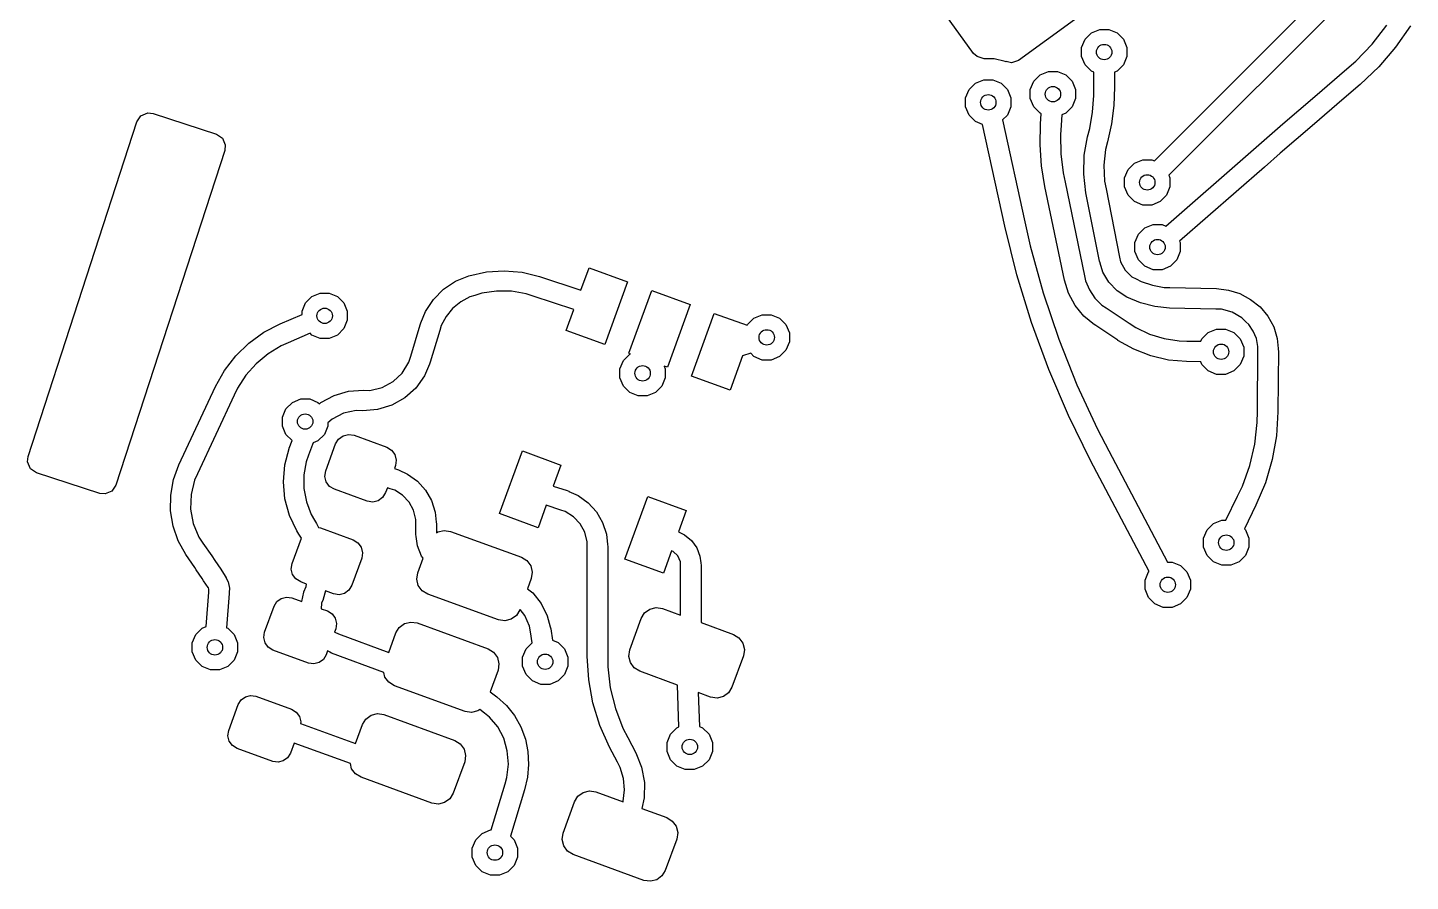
# Model space of a CAD drawing. Extents: x 113.2 to 165.8, y -133 to -81.9.
# Drawn here: x 151.76 to 165.24, y -132.99 to -124.67 of the extents above; entities that cross this region are included whole.
import ezdxf

# ---------------------------------------------------------------- set-up
doc = ezdxf.new("R2010")
doc.units = 0
doc.layers.add('BLACK', color=7, linetype='CONTINUOUS')

msp = doc.modelspace()

# ---------------------------------------------------------------- linework, layer by layer
at = {"layer": 'BLACK', "linetype": 'CONTINUOUS'}
for p, q in [((162.748898, -125.966582), (164.699679, -124.015801)), ((164.841101, -124.157223), (162.89032, -126.108004)), ((160.986489, -124.919464), (160.716222, -124.547473)), ((161.968872, -124.594088), (161.424736, -124.989427)), ((162.134997, -124.719822), (162.216105, -124.686226)), ((162.216105, -124.686226), (162.303895, -124.686226)), ((162.303895, -124.686226), (162.385003, -124.719822)), ((164.872669, -124.828707), (165.01393, -124.645773)), ((165.24478, -124.652591), (165.101563, -124.859452)), ((162.039323, -124.863008), (162.072919, -124.7819)), ((162.072919, -124.7819), (162.134997, -124.719822)), ((162.385003, -124.719822), (162.447081, -124.7819)), ((162.447081, -124.7819), (162.480677, -124.863008)), ((164.713181, -124.995988), (164.872669, -124.828707)), ((161.020304, -124.951401), (160.986489, -124.919464)), ((161.088425, -124.971403), (161.020304, -124.951401)), ((162.039323, -124.950798), (162.039323, -124.863008)), ((162.072919, -125.031906), (162.039323, -124.950798)), ((162.480677, -124.950798), (162.447081, -125.031906)), ((162.480677, -124.863008), (162.480677, -124.950798)), ((165.101563, -124.859452), (164.937648, -125.050328)), ((161.186018, -124.971403), (161.088425, -124.971403)), ((161.294237, -125.0004), (161.186018, -124.971403)), ((161.294244, -125.000402), (161.294237, -125.0004)), ((161.301873, -125.003562), (161.294244, -125.000402)), ((161.303118, -125.000553), (161.301873, -125.003562)), ((161.357868, -125.013285), (161.303118, -125.000553)), ((161.424736, -124.989427), (161.357868, -125.013285)), ((161.634997, -125.129822), (161.716105, -125.096226)), ((161.716105, -125.096226), (161.803895, -125.096226)), ((161.803895, -125.096226), (161.885003, -125.129822)), ((162.134997, -125.093984), (162.072919, -125.031906)), ((162.16, -125.10434), (162.134997, -125.093984)), ((162.385003, -125.093984), (162.36, -125.10434)), ((162.447081, -125.031906), (162.385003, -125.093984)), ((164.312105, -125.338635), (164.625175, -125.070891)), ((164.625158, -125.070868), (164.713181, -124.995988)), ((164.625178, -125.07089), (164.625158, -125.070868)), ((164.625175, -125.070891), (164.625176, -125.070892)), ((164.625176, -125.070891), (164.625178, -125.07089)), ((164.625176, -125.070892), (164.625176, -125.070891)), ((164.937648, -125.050328), (164.754904, -125.22306)), ((160.942919, -125.2719), (161.004997, -125.209822)), ((161.004997, -125.209822), (161.086105, -125.176226)), ((161.086105, -125.176226), (161.173895, -125.176226)), ((161.173895, -125.176226), (161.255003, -125.209822)), ((161.255003, -125.209822), (161.317081, -125.2719)), ((161.539323, -125.273008), (161.572919, -125.1919)), ((161.572919, -125.1919), (161.634997, -125.129822)), ((161.885003, -125.129822), (161.947081, -125.1919)), ((161.947081, -125.1919), (161.980677, -125.273008)), ((162.16, -125.248591), (162.16, -125.10434)), ((162.36, -125.10434), (162.36, -125.248591)), ((164.754824, -125.223178), (164.59833, -125.356409)), ((164.754904, -125.22306), (164.754824, -125.223178)), ((160.909323, -125.353008), (160.942919, -125.2719)), ((160.909323, -125.440798), (160.909323, -125.353008)), ((161.317081, -125.2719), (161.350677, -125.353008)), ((161.350677, -125.353008), (161.350677, -125.440798)), ((161.539323, -125.360798), (161.539323, -125.273008)), ((161.572919, -125.441906), (161.539323, -125.360798)), ((161.980677, -125.360798), (161.947081, -125.441906)), ((161.980677, -125.273008), (161.980677, -125.360798)), ((162.146211, -125.492353), (162.160006, -125.33004)), ((162.160006, -125.33004), (162.16, -125.248591)), ((162.36, -125.248591), (162.352385, -125.428133)), ((164.000238, -125.607781), (164.312105, -125.338635)), ((164.59833, -125.356409), (164.28654, -125.62427)), ((152.869215, -125.528286), (152.934612, -125.500649)), ((152.934612, -125.500649), (152.987909, -125.505994)), ((160.942919, -125.521906), (160.909323, -125.440798)), ((161.350677, -125.440798), (161.317081, -125.521906)), ((161.634997, -125.503984), (161.572919, -125.441906)), ((161.947081, -125.441906), (161.885003, -125.503984)), ((162.118721, -125.652915), (162.146211, -125.492353)), ((162.352385, -125.428133), (162.329592, -125.606385)), ((151.769661, -128.84766), (152.829142, -125.58689)), ((152.829142, -125.58689), (152.869215, -125.528286)), ((152.987909, -125.505994), (153.604197, -125.706235)), ((161.004997, -125.583984), (160.942919, -125.521906)), ((161.075033, -125.612993), (161.004997, -125.583984)), ((161.292323, -126.603334), (161.075033, -125.612993)), ((161.317081, -125.521906), (161.270111, -125.568875)), ((161.270111, -125.568875), (161.487677, -126.560472)), ((161.646756, -125.508855), (161.634997, -125.503984)), ((161.63569, -125.810011), (161.640234, -125.605309)), ((161.640229, -125.605139), (161.646756, -125.508855)), ((161.640234, -125.605309), (161.640229, -125.605139)), ((161.83978, -125.618669), (161.833455, -125.711914)), ((161.846463, -125.519947), (161.839771, -125.618667)), ((161.839771, -125.618667), (161.839771, -125.618669)), ((161.839771, -125.618669), (161.83978, -125.618669)), ((161.885003, -125.503984), (161.846463, -125.519947)), ((162.329592, -125.606385), (162.291786, -125.782066)), ((163.689582, -125.87832), (164.000238, -125.607781)), ((164.28654, -125.62427), (163.975955, -125.893527)), ((153.604197, -125.706235), (153.662802, -125.746308)), ((153.662802, -125.746308), (153.69044, -125.811704)), ((161.833455, -125.711914), (161.837813, -125.89878)), ((162.065376, -125.912905), (162.098217, -125.731793)), ((162.098217, -125.731793), (162.098217, -125.731741)), ((162.098217, -125.731741), (162.098221, -125.731742)), ((162.098218, -125.731738), (162.098225, -125.731724)), ((162.098221, -125.731738), (162.098218, -125.731738)), ((162.098221, -125.731742), (162.098221, -125.731738)), ((162.098225, -125.731724), (162.118721, -125.652915)), ((153.685094, -125.865004), (152.625613, -129.125776)), ((153.69044, -125.811704), (153.685094, -125.865004)), ((161.649785, -126.014449), (161.63569, -125.810011)), ((161.837813, -125.89878), (161.859141, -126.084477)), ((162.272356, -125.856876), (162.256251, -126.010612)), ((162.29179, -125.782071), (162.272356, -125.856876)), ((162.291783, -125.782065), (162.291781, -125.782066)), ((162.291781, -125.782066), (162.291782, -125.782068)), ((162.291782, -125.782068), (162.29179, -125.782071)), ((162.291786, -125.782066), (162.291783, -125.782065)), ((162.862227, -126.602103), (163.689582, -125.878321)), ((163.689582, -125.878321), (163.689582, -125.87832)), ((163.975955, -125.893527), (163.821267, -126.028851)), ((161.682405, -126.216756), (161.649785, -126.014449)), ((162.059969, -126.096945), (162.065376, -125.912905)), ((162.256251, -126.010612), (162.263303, -126.165028)), ((162.492919, -126.0519), (162.554997, -125.989822)), ((162.554997, -125.989822), (162.636105, -125.956226)), ((162.636105, -125.956226), (162.723895, -125.956226)), ((162.723895, -125.956226), (162.748898, -125.966582)), ((163.821267, -126.02885), (162.995723, -126.751049)), ((163.821267, -126.028851), (163.821267, -126.02885)), ((161.859141, -126.084477), (161.878203, -126.175971)), ((161.878203, -126.175971), (161.878202, -126.175971)), ((161.878202, -126.175971), (162.06825, -127.088198)), ((162.082126, -126.279717), (162.059969, -126.096945)), ((162.263303, -126.165028), (162.27831, -126.24084)), ((162.459323, -126.133008), (162.492919, -126.0519)), ((162.459323, -126.220798), (162.459323, -126.133008)), ((162.89032, -126.108004), (162.900677, -126.133008)), ((162.900677, -126.133008), (162.900677, -126.220798)), ((161.682406, -126.21676), (161.682405, -126.216756)), ((161.872454, -127.128989), (161.682406, -126.21676)), ((162.082128, -126.279728), (162.082126, -126.279717)), ((162.213609, -126.943109), (162.082128, -126.279728)), ((162.27831, -126.24084), (162.278312, -126.240844)), ((162.278312, -126.240844), (162.409793, -126.904226)), ((162.492919, -126.301906), (162.459323, -126.220798)), ((162.554997, -126.363984), (162.492919, -126.301906)), ((162.867081, -126.301906), (162.805003, -126.363984)), ((162.900677, -126.220798), (162.867081, -126.301906)), ((162.636105, -126.39758), (162.554997, -126.363984)), ((162.723895, -126.39758), (162.636105, -126.39758)), ((162.805003, -126.363984), (162.723895, -126.39758)), ((161.487677, -126.560472), (161.487684, -126.560471)), ((161.487684, -126.560471), (161.538776, -126.79346)), ((161.292354, -126.603431), (161.292323, -126.603334)), ((161.409649, -127.076675), (161.292354, -126.603431)), ((162.559323, -126.763008), (162.592919, -126.6819)), ((162.592919, -126.6819), (162.654997, -126.619822)), ((162.654997, -126.619822), (162.736105, -126.586226)), ((162.736105, -126.586226), (162.823895, -126.586226)), ((162.823895, -126.586226), (162.862227, -126.602103)), ((161.538776, -126.79346), (161.665988, -127.253238)), ((162.559323, -126.850798), (162.559323, -126.763008)), ((162.592919, -126.931906), (162.559323, -126.850798)), ((163.000677, -126.850798), (162.967081, -126.931906)), ((162.995723, -126.751049), (163.000677, -126.763008)), ((163.000677, -126.763008), (163.000677, -126.850798)), ((162.213589, -126.94312), (162.21361, -126.943116)), ((162.214045, -126.944551), (162.213589, -126.94312)), ((162.21361, -126.943112), (162.213609, -126.943109)), ((162.21361, -126.943116), (162.21361, -126.943112)), ((162.219286, -126.961873), (162.214045, -126.944551)), ((162.219826, -126.962682), (162.219286, -126.961873)), ((162.248234, -127.05178), (162.219826, -126.962682)), ((162.409793, -126.904226), (162.409813, -126.904438)), ((162.409813, -126.904438), (162.418844, -126.949756)), ((162.418844, -126.949756), (162.463103, -127.031383)), ((162.654997, -126.993984), (162.592919, -126.931906)), ((162.967081, -126.931906), (162.905003, -126.993984)), ((155.936491, -127.139702), (156.066117, -127.086149)), ((156.066117, -127.086149), (156.066121, -127.086164)), ((156.066121, -127.086164), (156.066123, -127.086163)), ((156.066123, -127.086163), (156.066124, -127.086163)), ((156.066124, -127.086163), (156.236479, -127.048623)), ((156.236479, -127.048623), (156.410555, -127.03732)), ((156.410555, -127.03732), (156.584335, -127.052517)), ((156.584335, -127.052517), (156.753807, -127.093863)), ((156.753807, -127.093863), (156.7538, -127.093884)), ((156.7538, -127.093884), (156.753804, -127.093885)), ((156.753804, -127.093885), (157.158096, -127.22579)), ((157.158096, -127.22579), (157.237337, -127.008078)), ((157.237337, -127.008078), (157.613214, -127.144886)), ((161.55232, -127.543003), (161.409649, -127.076675)), ((162.06825, -127.088198), (162.068279, -127.088474)), ((162.068279, -127.088474), (162.078012, -127.135358)), ((162.30633, -127.149922), (162.248234, -127.05178)), ((162.463103, -127.031383), (162.529581, -127.096211)), ((162.529581, -127.096211), (162.570917, -127.117347)), ((162.570917, -127.117347), (162.570917, -127.117348)), ((162.570917, -127.117348), (162.570918, -127.117349)), ((162.570918, -127.117349), (162.570922, -127.11735)), ((162.570922, -127.11735), (162.570923, -127.117348)), ((162.570923, -127.117348), (162.621883, -127.143363)), ((162.736105, -127.02758), (162.654997, -126.993984)), ((162.823895, -127.02758), (162.736105, -127.02758)), ((162.905003, -126.993984), (162.823895, -127.02758)), ((155.720892, -127.316999), (155.819903, -127.217664)), ((155.819903, -127.217664), (155.936491, -127.139702)), ((156.33608, -127.236455), (156.193028, -127.256742)), ((156.480553, -127.238073), (156.33608, -127.236455)), ((156.623115, -127.261557), (156.480553, -127.238073)), ((157.613214, -127.144886), (157.390901, -127.755686)), ((157.625824, -127.841191), (157.848137, -127.230391)), ((157.848137, -127.230391), (158.224014, -127.367199)), ((161.665988, -127.253238), (161.817806, -127.705488)), ((161.872429, -127.129002), (161.872456, -127.128997)), ((161.912619, -127.257628), (161.872429, -127.129002)), ((161.872456, -127.128995), (161.872454, -127.128989)), ((161.872456, -127.128997), (161.872456, -127.128995)), ((162.078012, -127.135358), (162.115545, -127.224078)), ((162.115545, -127.224078), (162.169539, -127.303858)), ((162.384928, -127.232563), (162.30633, -127.149922)), ((162.480024, -127.295499), (162.384928, -127.232563)), ((162.621883, -127.143363), (162.730411, -127.179646)), ((162.730411, -127.179646), (162.843125, -127.199402)), ((162.843125, -127.199402), (162.900324, -127.200783)), ((162.900324, -127.200783), (162.900324, -127.200784)), ((162.900324, -127.200784), (163.353873, -127.211846)), ((163.353873, -127.211846), (163.354064, -127.211869)), ((163.354064, -127.211869), (163.470949, -127.225654)), ((163.470949, -127.225654), (163.583452, -127.260877)), ((154.439323, -127.433008), (154.472919, -127.3519)), ((154.472919, -127.3519), (154.534997, -127.289822)), ((154.534997, -127.289822), (154.616105, -127.256226)), ((154.616105, -127.256226), (154.703895, -127.256226)), ((154.703895, -127.256226), (154.785003, -127.289822)), ((154.785003, -127.289822), (154.847081, -127.3519)), ((154.847081, -127.3519), (154.880677, -127.433008)), ((155.643311, -127.433841), (155.720892, -127.316999)), ((155.986068, -127.34), (155.907843, -127.404328)), ((156.075402, -127.292283), (155.986068, -127.34)), ((156.123819, -127.277644), (156.075402, -127.292283)), ((156.123877, -127.277643), (156.123819, -127.277644)), ((156.193028, -127.256742), (156.123877, -127.277644)), ((156.123877, -127.277644), (156.123877, -127.277643)), ((156.691568, -127.283932), (156.623115, -127.261557)), ((156.69177, -127.284021), (156.691568, -127.283932)), ((157.089653, -127.413835), (156.69177, -127.284021)), ((158.224014, -127.367199), (158.001701, -127.977999)), ((161.976941, -127.376044), (161.912619, -127.257628)), ((162.062963, -127.479773), (161.976941, -127.376044)), ((162.169539, -127.303858), (162.23795, -127.371681)), ((162.23795, -127.371681), (162.278094, -127.3983)), ((162.48003, -127.295504), (162.480024, -127.295499)), ((162.480035, -127.295506), (162.48003, -127.295502)), ((162.48003, -127.295502), (162.48003, -127.295504)), ((162.480051, -127.295509), (162.480035, -127.295506)), ((162.612737, -127.351172), (162.480051, -127.295509)), ((162.752242, -127.386507), (162.612737, -127.351172)), ((162.895448, -127.400724), (162.752242, -127.386507)), ((163.583452, -127.260877), (163.687499, -127.316299)), ((163.687499, -127.316299), (163.779467, -127.389983)), ((163.779467, -127.389983), (163.779498, -127.39)), ((163.779498, -127.39), (163.779498, -127.390001)), ((163.779498, -127.390001), (163.779502, -127.390006)), ((163.779502, -127.390006), (163.779504, -127.390006)), ((163.779504, -127.390006), (163.779508, -127.390013)), ((163.779508, -127.390013), (163.856002, -127.480624)), ((154.225469, -127.555048), (154.439323, -127.46301)), ((154.439323, -127.46301), (154.439323, -127.433008)), ((154.880677, -127.520798), (154.847081, -127.601906)), ((154.880677, -127.433008), (154.880677, -127.520798)), ((155.597623, -127.545459), (155.643311, -127.433841)), ((155.84377, -127.482764), (155.796345, -127.572253)), ((155.907843, -127.404328), (155.84377, -127.482764)), ((157.015024, -127.618878), (157.089653, -127.413835)), ((158.236624, -128.063504), (158.458937, -127.452704)), ((158.458937, -127.452704), (158.779778, -127.56948)), ((158.782919, -127.5619), (158.844997, -127.499822)), ((158.844997, -127.499822), (158.926105, -127.466226)), ((158.926105, -127.466226), (159.013895, -127.466226)), ((159.013895, -127.466226), (159.095003, -127.499822)), ((159.095003, -127.499822), (159.157081, -127.5619)), ((162.165369, -127.563213), (162.062963, -127.479773)), ((162.278094, -127.3983), (162.278093, -127.3983)), ((162.278093, -127.3983), (162.278097, -127.398302)), ((162.278097, -127.398302), (162.504859, -127.548941)), ((163.348997, -127.411786), (162.895448, -127.400724)), ((163.348997, -127.411787), (163.348997, -127.411786)), ((163.403174, -127.413018), (163.348997, -127.411787)), ((163.50756, -127.442179), (163.403174, -127.413018)), ((163.601593, -127.496074), (163.50756, -127.442179)), ((163.640493, -127.533804), (163.601593, -127.496074)), ((163.856002, -127.480624), (163.91271, -127.584786)), ((153.92181, -127.741939), (154.06683, -127.63743)), ((154.06683, -127.63743), (154.225457, -127.555027)), ((154.225457, -127.555027), (154.225466, -127.555049)), ((154.225466, -127.555049), (154.225469, -127.555048)), ((154.517928, -127.646915), (154.304536, -127.738755)), ((154.534997, -127.663984), (154.517928, -127.646915)), ((154.847081, -127.601906), (154.785003, -127.663984)), ((155.498503, -127.871208), (155.590182, -127.563641)), ((155.590182, -127.563641), (155.597596, -127.545494)), ((155.597596, -127.545494), (155.597623, -127.545459)), ((155.781848, -127.620773), (155.690167, -127.928346)), ((155.796345, -127.572253), (155.781848, -127.620773)), ((157.390901, -127.755686), (157.015024, -127.618878)), ((158.779778, -127.56948), (158.782919, -127.5619)), ((159.157081, -127.5619), (159.190677, -127.643008)), ((159.190677, -127.643008), (159.190677, -127.730798)), ((161.719927, -128.00096), (161.55232, -127.543003)), ((162.167429, -127.564894), (162.165369, -127.563213)), ((162.394192, -127.715533), (162.167429, -127.564894)), ((162.504859, -127.548941), (162.504861, -127.548942)), ((162.504861, -127.548942), (162.504867, -127.548933)), ((162.504867, -127.548933), (162.566963, -127.590166)), ((162.566963, -127.590166), (162.70164, -127.654088)), ((162.70164, -127.654088), (162.844063, -127.69813)), ((163.212919, -127.7019), (163.274997, -127.639822)), ((163.274997, -127.639822), (163.356105, -127.606226)), ((163.356105, -127.606226), (163.443895, -127.606226)), ((163.443895, -127.606226), (163.525003, -127.639822)), ((163.525003, -127.639822), (163.587081, -127.7019)), ((163.640496, -127.5338), (163.640493, -127.533804)), ((163.640499, -127.533801), (163.640496, -127.5338)), ((163.640502, -127.533806), (163.640499, -127.533801)), ((163.668745, -127.561103), (163.640501, -127.533806)), ((163.640501, -127.533806), (163.640502, -127.533806)), ((163.713091, -127.625946), (163.668745, -127.561103)), ((163.743486, -127.698386), (163.713091, -127.625946)), ((163.91271, -127.584786), (163.947304, -127.698227)), ((153.793456, -127.866349), (153.92181, -127.741939)), ((154.235572, -127.768379), (154.107739, -127.847068)), ((154.304294, -127.738832), (154.235572, -127.768379)), ((154.304532, -127.738757), (154.304294, -127.738832)), ((154.304533, -127.738756), (154.304532, -127.738757)), ((154.304534, -127.738757), (154.304533, -127.738756)), ((154.304536, -127.738755), (154.304534, -127.738757)), ((154.616105, -127.69758), (154.534997, -127.663984)), ((154.703895, -127.69758), (154.616105, -127.69758)), ((154.785003, -127.663984), (154.703895, -127.69758)), ((159.190677, -127.730798), (159.157081, -127.811906)), ((161.817806, -127.705488), (161.993788, -128.148893)), ((162.394563, -127.71573), (162.394192, -127.715533)), ((162.548538, -127.802823), (162.394563, -127.71573)), ((162.844063, -127.69813), (162.991314, -127.72139)), ((162.991314, -127.72139), (163.065846, -127.722407)), ((163.065846, -127.722407), (163.065846, -127.722408)), ((163.065846, -127.722408), (163.203657, -127.724258)), ((163.203657, -127.724258), (163.212919, -127.7019)), ((163.587081, -127.7019), (163.620677, -127.783008)), ((163.620677, -127.783008), (163.620677, -127.870798)), ((163.758685, -127.775459), (163.743486, -127.698386)), ((163.758376, -127.814453), (163.758685, -127.775459)), ((163.947304, -127.698227), (163.956528, -127.796677)), ((153.684474, -128.008037), (153.793456, -127.866349)), ((154.107739, -127.847068), (153.99265, -127.943441)), ((155.480947, -127.929952), (155.498503, -127.871208)), ((155.690167, -127.928346), (155.682753, -127.946493)), ((157.539323, -127.993008), (157.572919, -127.9119)), ((157.572919, -127.9119), (157.634997, -127.849822)), ((157.641797, -127.847005), (157.625824, -127.841191)), ((157.634997, -127.849822), (157.641797, -127.847005)), ((158.733459, -127.867981), (158.612501, -128.200312)), ((158.813322, -127.842309), (158.733459, -127.867981)), ((158.844997, -127.873984), (158.813322, -127.842309)), ((158.926105, -127.90758), (158.844997, -127.873984)), ((159.013895, -127.90758), (158.926105, -127.90758)), ((159.095003, -127.873984), (159.013895, -127.90758)), ((159.157081, -127.811906), (159.095003, -127.873984)), ((162.713761, -127.867197), (162.548538, -127.802823)), ((162.88648, -127.907326), (162.713761, -127.867197)), ((163.063126, -127.922386), (162.88648, -127.907326)), ((163.06316, -127.922389), (163.063126, -127.922386)), ((163.063161, -127.92239), (163.06316, -127.922389)), ((163.201462, -127.924246), (163.063161, -127.92239)), ((163.212919, -127.951906), (163.201462, -127.924246)), ((163.620677, -127.870798), (163.587081, -127.951906)), ((163.753623, -128.409943), (163.758347, -127.814728)), ((163.758347, -127.814728), (163.758376, -127.814453)), ((163.958341, -127.816315), (163.953617, -128.411529)), ((163.956528, -127.796677), (163.956575, -127.796792)), ((163.956575, -127.796792), (163.957569, -127.807781)), ((163.957569, -127.807781), (163.958368, -127.816308)), ((163.958341, -127.816308), (163.95834, -127.816309)), ((163.95834, -127.816309), (163.958341, -127.816315)), ((163.958368, -127.816308), (163.958341, -127.816308)), ((153.597183, -128.163975), (153.684474, -128.008037)), ((153.892733, -128.055467), (153.810094, -128.180783)), ((153.99265, -127.943441), (153.892733, -128.055467)), ((155.327242, -128.118325), (155.416556, -128.034307)), ((155.416556, -128.034307), (155.480947, -127.929952)), ((155.63372, -128.06209), (155.549538, -128.180349)), ((155.682244, -127.947119), (155.63372, -128.06209)), ((155.682753, -127.946493), (155.682244, -127.947119)), ((157.539323, -128.080798), (157.539323, -127.993008)), ((158.001701, -127.977999), (157.969624, -127.966323)), ((157.969624, -127.966323), (157.980677, -127.993008)), ((157.980677, -127.993008), (157.980677, -128.080798)), ((158.612501, -128.200312), (158.236624, -128.063504)), ((161.911984, -128.449213), (161.719927, -128.00096)), ((163.274997, -128.013984), (163.212919, -127.951906)), ((163.356105, -128.04758), (163.274997, -128.013984)), ((163.443895, -128.04758), (163.356105, -128.04758)), ((163.525003, -128.013984), (163.443895, -128.04758)), ((163.587081, -127.951906), (163.525003, -128.013984)), ((153.238687, -128.930068), (153.597162, -128.164012)), ((153.597162, -128.164012), (153.597183, -128.163975)), ((153.810094, -128.180783), (153.778312, -128.248777)), ((155.09972, -128.204018), (155.21915, -128.176223)), ((155.21915, -128.176223), (155.327242, -128.118325)), ((155.549538, -128.180349), (155.441651, -128.277469)), ((157.572919, -128.161906), (157.539323, -128.080798)), ((157.634997, -128.223984), (157.572919, -128.161906)), ((157.947081, -128.161906), (157.885003, -128.223984)), ((157.980677, -128.080798), (157.947081, -128.161906)), ((161.993788, -128.148893), (162.193423, -128.582165)), ((153.77831, -128.24878), (153.419835, -129.014836)), ((153.778311, -128.248777), (153.77831, -128.24878)), ((153.778312, -128.248777), (153.778311, -128.248777)), ((154.282919, -128.3819), (154.344997, -128.319822)), ((154.344997, -128.319822), (154.426105, -128.286226)), ((154.426105, -128.286226), (154.513895, -128.286226)), ((154.513895, -128.286226), (154.595003, -128.319822)), ((154.595003, -128.319822), (154.608027, -128.332846)), ((154.608027, -128.332846), (154.622639, -128.320669)), ((154.622639, -128.320669), (154.751923, -128.252301)), ((154.751923, -128.252301), (154.892555, -128.212157)), ((154.892555, -128.212157), (155.038372, -128.201978)), ((155.038372, -128.201978), (155.038443, -128.201962)), ((155.038443, -128.201962), (155.038444, -128.201946)), ((155.038444, -128.201946), (155.09972, -128.204018)), ((155.441651, -128.277469), (155.315224, -128.348799)), ((157.716105, -128.25758), (157.634997, -128.223984)), ((157.803895, -128.25758), (157.716105, -128.25758)), ((157.885003, -128.223984), (157.803895, -128.25758)), ((154.249323, -128.463008), (154.282919, -128.3819)), ((154.249323, -128.550798), (154.249323, -128.463008)), ((154.844801, -128.426684), (154.731786, -128.483467)), ((154.968351, -128.399633), (154.844801, -128.426684)), ((155.031551, -128.401854), (154.968351, -128.399633)), ((155.031554, -128.401843), (155.031551, -128.401844)), ((155.031551, -128.401844), (155.031551, -128.401854)), ((155.031557, -128.401844), (155.031554, -128.401843)), ((155.03165, -128.40182), (155.031557, -128.401842)), ((155.031557, -128.401842), (155.031557, -128.401844)), ((155.176309, -128.390924), (155.03165, -128.40182)), ((155.315224, -128.348799), (155.176309, -128.390924)), ((162.127931, -128.886459), (161.911984, -128.449213)), ((163.752817, -128.51663), (163.753623, -128.409945)), ((163.753623, -128.409944), (163.753623, -128.409943)), ((163.753623, -128.409945), (163.753623, -128.409944)), ((163.953617, -128.411529), (163.938646, -128.646377)), ((154.282919, -128.631906), (154.249323, -128.550798)), ((154.690677, -128.550798), (154.657081, -128.631906)), ((154.731786, -128.483467), (154.690677, -128.519205)), ((154.690677, -128.519205), (154.690677, -128.550798)), ((162.193423, -128.582165), (162.304799, -128.793091)), ((163.727401, -128.728488), (163.752817, -128.51663)), ((154.343106, -128.692093), (154.282919, -128.631906)), ((154.315522, -128.766487), (154.343106, -128.692093)), ((154.542441, -128.729776), (154.503046, -128.836021)), ((154.548568, -128.713217), (154.542441, -128.729776)), ((154.595003, -128.693984), (154.548568, -128.713217)), ((154.657081, -128.631906), (154.595003, -128.693984)), ((154.671192, -128.987549), (154.766958, -128.724435)), ((154.766958, -128.724435), (154.795296, -128.677735)), ((154.795296, -128.677735), (154.839348, -128.645434)), ((154.839348, -128.645434), (154.892408, -128.632451)), ((154.892408, -128.632451), (154.946398, -128.640761)), ((154.946398, -128.640761), (155.265893, -128.757047)), ((163.678575, -128.936203), (163.727401, -128.728488)), ((163.938646, -128.646377), (163.897643, -128.878102)), ((151.764316, -128.900955), (151.769661, -128.84766)), ((154.271681, -128.92772), (154.315047, -128.768294)), ((154.315047, -128.768294), (154.315522, -128.766487)), ((154.503059, -128.836029), (154.480121, -128.897839)), ((154.503046, -128.836021), (154.503045, -128.836022)), ((154.503045, -128.836022), (154.503045, -128.836024)), ((154.503045, -128.836024), (154.503059, -128.836029)), ((155.265893, -128.757047), (155.312593, -128.785386)), ((155.312593, -128.785386), (155.344894, -128.829438)), ((155.344894, -128.829438), (155.357877, -128.882497)), ((156.365186, -129.404294), (156.587499, -128.793494)), ((156.587499, -128.793494), (156.963376, -128.930302)), ((162.304799, -128.793091), (162.876583, -129.876226)), ((151.791953, -128.966352), (151.764316, -128.900955)), ((151.850558, -129.006426), (151.791953, -128.966352)), ((152.466843, -129.206673), (151.850558, -129.006426)), ((153.186153, -129.073141), (153.238654, -128.930055)), ((153.238654, -128.930055), (153.238686, -128.93007)), ((153.238686, -128.93007), (153.238687, -128.930068)), ((154.257238, -129.094183), (154.271681, -128.92772)), ((154.480121, -128.897839), (154.457025, -129.027659)), ((154.662883, -129.041539), (154.671192, -128.987549)), ((155.349568, -128.936487), (155.33961, -128.963844)), ((155.33961, -128.963844), (155.361092, -128.970824)), ((155.357877, -128.882497), (155.349568, -128.936487)), ((155.361092, -128.970824), (155.379052, -128.97868)), ((155.379052, -128.97868), (155.379396, -128.978974)), ((155.379396, -128.978974), (155.468583, -129.018677)), ((156.963376, -128.930302), (156.888831, -129.135111)), ((162.698164, -129.966654), (162.127931, -128.886459)), ((163.606944, -129.137197), (163.678575, -128.936203)), ((163.897643, -128.878102), (163.831116, -129.103827)), ((152.625613, -129.125776), (152.58554, -129.184382)), ((153.158916, -129.223101), (153.186153, -129.073141)), ((153.389534, -129.079249), (153.356899, -129.217832)), ((153.419643, -129.015158), (153.389534, -129.079249)), ((153.419835, -129.014836), (153.419643, -129.015158)), ((154.272672, -129.260558), (154.257238, -129.094183)), ((154.457025, -129.027659), (154.457418, -129.159516)), ((154.675866, -129.094598), (154.662883, -129.041539)), ((154.708167, -129.13865), (154.675866, -129.094598)), ((154.754867, -129.166989), (154.708167, -129.13865)), ((155.468583, -129.018677), (155.563781, -129.087837)), ((155.563781, -129.087837), (155.642518, -129.175279)), ((156.888831, -129.135111), (157.023041, -129.178719)), ((163.560206, -129.232923), (163.606944, -129.137197)), ((163.831116, -129.103827), (163.739891, -129.32075)), ((152.520143, -129.212019), (152.466843, -129.206673)), ((152.58554, -129.184382), (152.520143, -129.212019)), ((153.157744, -129.37551), (153.158916, -129.223101)), ((153.356899, -129.217832), (153.353357, -129.360161)), ((154.317489, -129.421524), (154.272672, -129.260558)), ((154.457418, -129.159516), (154.481287, -129.289196)), ((155.074362, -129.283275), (154.754867, -129.166989)), ((155.225464, -129.246301), (155.181412, -129.278602)), ((155.253802, -129.199601), (155.225464, -129.246301)), ((155.271164, -129.151898), (155.253802, -129.199601)), ((155.299288, -129.161036), (155.271164, -129.151898)), ((155.299292, -129.161036), (155.299288, -129.161036)), ((155.299294, -129.161038), (155.299292, -129.161036)), ((155.342888, -129.1752), (155.299294, -129.161038)), ((155.420293, -129.224318), (155.342888, -129.1752)), ((155.48305, -129.291144), (155.420293, -129.224318)), ((155.642518, -129.175279), (155.701353, -129.277181)), ((155.701353, -129.277181), (155.737714, -129.38909)), ((157.023041, -129.178719), (157.023043, -129.178719)), ((157.023043, -129.178719), (157.023044, -129.17872)), ((157.023044, -129.17872), (157.023083, -129.178737)), ((157.023083, -129.178737), (157.041002, -129.186575)), ((157.041002, -129.186575), (157.041346, -129.186869)), ((157.041346, -129.186869), (157.132758, -129.227571)), ((157.132758, -129.227571), (157.229919, -129.298164)), ((157.586786, -129.84892), (157.809099, -129.23812)), ((157.809099, -129.23812), (158.184976, -129.374928)), ((163.446384, -129.466226), (163.560123, -129.23306)), ((163.560123, -129.23306), (163.560206, -129.232923)), ((153.182674, -129.525872), (153.157744, -129.37551)), ((153.353357, -129.360161), (153.379056, -129.500195)), ((154.481287, -129.289196), (154.527869, -129.412552)), ((155.128352, -129.291585), (155.074362, -129.283275)), ((155.181412, -129.278602), (155.128352, -129.291585)), ((155.527215, -129.371478), (155.48305, -129.291144)), ((155.550013, -129.460272), (155.527215, -129.371478)), ((155.737714, -129.38909), (155.747921, -129.486222)), ((156.741063, -129.541102), (156.365186, -129.404294)), ((156.820385, -129.323165), (156.741063, -129.541102)), ((156.961238, -129.368931), (156.820385, -129.323165)), ((156.961241, -129.368931), (156.961238, -129.368931)), ((157.006229, -129.38355), (156.961241, -129.368931)), ((157.086116, -129.434249), (157.006229, -129.38355)), ((157.229919, -129.298164), (157.31028, -129.387414)), ((157.31028, -129.387414), (157.37033, -129.491421)), ((158.184976, -129.374928), (158.109453, -129.582423)), ((163.739877, -129.320745), (163.627106, -129.551925)), ((163.739878, -129.320744), (163.739876, -129.320745)), ((163.739876, -129.320745), (163.739877, -129.320745)), ((163.739891, -129.32075), (163.739878, -129.320744)), ((153.232969, -129.669748), (153.182674, -129.525872)), ((153.379056, -129.500195), (153.432907, -129.631991)), ((154.39021, -129.57184), (154.317489, -129.421524)), ((154.527869, -129.412552), (154.561786, -129.469088)), ((154.561786, -129.469088), (154.561785, -129.469089)), ((154.561785, -129.469089), (154.580924, -129.50101)), ((154.580924, -129.50101), (154.580924, -129.501012)), ((154.580924, -129.501012), (154.580927, -129.501014)), ((154.580927, -129.501014), (154.580926, -129.501014)), ((154.580926, -129.501014), (154.599747, -129.540046)), ((154.599747, -129.540046), (154.618058, -129.542865)), ((154.618058, -129.542865), (154.937553, -129.659151)), ((155.55, -129.506111), (155.550012, -129.505989)), ((155.55, -129.607097), (155.55, -129.506111)), ((155.550012, -129.505989), (155.550013, -129.460272)), ((155.747921, -129.486222), (155.748079, -129.486602)), ((155.748079, -129.486602), (155.749824, -129.50433)), ((155.749824, -129.50433), (155.750012, -129.506113)), ((155.750012, -129.506113), (155.75, -129.506113)), ((155.75, -129.506113), (155.75, -129.591707)), ((157.150886, -129.503222), (157.086116, -129.434249)), ((157.196469, -129.586135), (157.150886, -129.503222)), ((157.37033, -129.491421), (157.407445, -129.605641)), ((163.262919, -129.5619), (163.324997, -129.499822)), ((163.324997, -129.499822), (163.406105, -129.466226)), ((163.406105, -129.466226), (163.446384, -129.466226)), ((153.307145, -129.802894), (153.232969, -129.669748)), ((153.432907, -129.631991), (153.472706, -129.690691)), ((154.342852, -129.889653), (154.432695, -129.642812)), ((154.390255, -129.571935), (154.39021, -129.57184)), ((154.40939, -129.60385), (154.390255, -129.571935)), ((154.409391, -129.603852), (154.40939, -129.60385)), ((154.432695, -129.642812), (154.409391, -129.603852)), ((154.937553, -129.659151), (154.984253, -129.68749)), ((155.551921, -129.626606), (155.55, -129.607097)), ((155.552702, -129.628493), (155.551921, -129.626606)), ((155.563854, -129.71677), (155.552702, -129.628493)), ((155.75, -129.591707), (155.762823, -129.582305)), ((155.762823, -129.582305), (155.82441, -129.567236)), ((155.82441, -129.567236), (155.887077, -129.57688)), ((155.887077, -129.57688), (156.577751, -129.828265)), ((157.220001, -129.677779), (157.196469, -129.586135)), ((157.220001, -129.725063), (157.220001, -129.677779)), ((157.407445, -129.605641), (157.417907, -129.705161)), ((158.109453, -129.582423), (158.168, -129.609977)), ((158.168, -129.609977), (158.235402, -129.665746)), ((158.235402, -129.665746), (158.286815, -129.736527)), ((163.229323, -129.643008), (163.262919, -129.5619)), ((163.229323, -129.730798), (163.229323, -129.643008)), ((163.627106, -129.551925), (163.637081, -129.5619)), ((163.637081, -129.5619), (163.670677, -129.643008)), ((163.670677, -129.643008), (163.670677, -129.730798)), ((153.307263, -129.802997), (153.307145, -129.802894)), ((153.307469, -129.803371), (153.307263, -129.802997)), ((153.393305, -129.928824), (153.307469, -129.803371)), ((153.472706, -129.690691), (153.558367, -129.815887)), ((153.558367, -129.815887), (153.558369, -129.815892)), ((153.558369, -129.815892), (153.587975, -129.859387)), ((154.984253, -129.68749), (155.016554, -129.731542)), ((155.016554, -129.731542), (155.029537, -129.784601)), ((155.029537, -129.784601), (155.021228, -129.838591)), ((155.604548, -129.819553), (155.563854, -129.71677)), ((157.22, -129.725084), (157.220001, -129.725063)), ((157.22, -130.792599), (157.22, -129.725084)), ((157.417907, -129.705161), (157.418079, -129.705575)), ((157.418079, -129.705575), (157.419965, -129.724736)), ((157.419965, -129.724736), (157.420002, -129.725081)), ((157.420002, -129.725081), (157.42, -129.725081)), ((157.42, -129.725081), (157.42, -129.725084)), ((157.42, -129.725084), (157.42, -130.792599)), ((158.041985, -129.767792), (157.962663, -129.985728)), ((158.057151, -129.772721), (158.041985, -129.767792)), ((158.104212, -129.815102), (158.057151, -129.772721)), ((158.129963, -129.872962), (158.104212, -129.815102)), ((158.286815, -129.736527), (158.319009, -129.817871)), ((163.262919, -129.811906), (163.229323, -129.730798)), ((163.324997, -129.873984), (163.262919, -129.811906)), ((163.637081, -129.811906), (163.575003, -129.873984)), ((163.670677, -129.730798), (163.637081, -129.811906)), ((153.40789, -129.950141), (153.393305, -129.928824)), ((153.436855, -129.992915), (153.40789, -129.950141)), ((153.587975, -129.859387), (153.617374, -129.903027)), ((153.617374, -129.903027), (153.646554, -129.946796)), ((153.646554, -129.946796), (153.646564, -129.946808)), ((153.646564, -129.946808), (153.689791, -130.011985)), ((154.334543, -129.943643), (154.342852, -129.889653)), ((154.347526, -129.996702), (154.334543, -129.943643)), ((155.021228, -129.838591), (154.925462, -130.101705)), ((155.567642, -129.979402), (155.618721, -129.839061)), ((155.618721, -129.839061), (155.604548, -129.819553)), ((156.577751, -129.828265), (156.631956, -129.861158)), ((156.631956, -129.861158), (156.669448, -129.91229)), ((156.669448, -129.91229), (156.684517, -129.973877)), ((157.962663, -129.985728), (157.586786, -129.84892)), ((158.129958, -129.904628), (158.129963, -129.872962)), ((158.13, -129.904628), (158.129958, -129.904628)), ((158.130001, -129.904633), (158.13, -129.904628)), ((158.13, -129.904647), (158.130001, -129.904633)), ((158.13, -130.393236), (158.13, -129.904647)), ((158.319009, -129.817871), (158.327238, -129.883109)), ((158.327238, -129.883109), (158.328079, -129.885138)), ((158.328079, -129.885138), (158.33, -129.904647)), ((158.33, -129.904647), (158.33, -130.46603)), ((162.876583, -129.876226), (162.923895, -129.876226)), ((162.923895, -129.876226), (163.005003, -129.909822)), ((163.005003, -129.909822), (163.067081, -129.9719)), ((163.406105, -129.90758), (163.324997, -129.873984)), ((163.493895, -129.90758), (163.406105, -129.90758)), ((163.575003, -129.873984), (163.493895, -129.90758)), ((153.465613, -130.035827), (153.436855, -129.992915)), ((153.47989, -130.057352), (153.465613, -130.035827)), ((153.523118, -130.122529), (153.47989, -130.057352)), ((153.689791, -130.011985), (153.698974, -130.029304)), ((153.698974, -130.029304), (153.699383, -130.031399)), ((153.699383, -130.031399), (153.71784, -130.068315)), ((153.71784, -130.068315), (153.730711, -130.130734)), ((154.379827, -130.040754), (154.347526, -129.996702)), ((154.426527, -130.069093), (154.379827, -130.040754)), ((154.48341, -130.089796), (154.426527, -130.069093)), ((155.557997, -130.042069), (155.567642, -129.979402)), ((155.573066, -130.103656), (155.557997, -130.042069)), ((156.674872, -130.036544), (156.638522, -130.136414)), ((156.684517, -129.973877), (156.674872, -130.036544)), ((162.659323, -130.053008), (162.692919, -129.9719)), ((162.659323, -130.140798), (162.659323, -130.053008)), ((162.692919, -129.9719), (162.698164, -129.966654)), ((163.067081, -129.9719), (163.100677, -130.053008)), ((163.100677, -130.053008), (163.100677, -130.140798)), ((153.504626, -130.503406), (153.529141, -130.168477)), ((153.523497, -130.122994), (153.523118, -130.122529)), ((153.52357, -130.123205), (153.523497, -130.122994)), ((153.52691, -130.128146), (153.52357, -130.123205)), ((153.530815, -130.139418), (153.52691, -130.128146)), ((153.529141, -130.168477), (153.530761, -130.159102)), ((153.530574, -130.157174), (153.531688, -130.151314)), ((153.530618, -130.157182), (153.530574, -130.157174)), ((153.530761, -130.159102), (153.530618, -130.157182)), ((153.531688, -130.151314), (153.530815, -130.139418)), ((153.728607, -130.183076), (153.704284, -130.515382)), ((153.730711, -130.130734), (153.728338, -130.172379)), ((153.728338, -130.172379), (153.728607, -130.183076)), ((154.236134, -130.229931), (154.287299, -130.21741)), ((154.287299, -130.21741), (154.33936, -130.225423)), ((154.435819, -130.260531), (154.458076, -130.167838)), ((154.458076, -130.167838), (154.458131, -130.167327)), ((154.458092, -130.167312), (154.479134, -130.112512)), ((154.458131, -130.167327), (154.458092, -130.167312)), ((154.479134, -130.112512), (154.48341, -130.089796)), ((154.66808, -130.15701), (154.644792, -130.238965)), ((154.746022, -130.185379), (154.66808, -130.15701)), ((154.800012, -130.193689), (154.746022, -130.185379)), ((154.853072, -130.180706), (154.800012, -130.193689)), ((154.897124, -130.148405), (154.853072, -130.180706)), ((154.925462, -130.101705), (154.897124, -130.148405)), ((155.610558, -130.154788), (155.573066, -130.103656)), ((155.664763, -130.187681), (155.610558, -130.154788)), ((156.355437, -130.439066), (155.664763, -130.187681)), ((156.638522, -130.136414), (156.688601, -130.177156)), ((156.688601, -130.177156), (156.77151, -130.280517)), ((162.692919, -130.221906), (162.659323, -130.140798)), ((163.100677, -130.140798), (163.067081, -130.221906)), ((154.073984, -130.559826), (154.166329, -130.306109)), ((154.166329, -130.306109), (154.193655, -130.261077)), ((154.193655, -130.261077), (154.236134, -130.229931)), ((154.33936, -130.225423), (154.435819, -130.260531)), ((154.630034, -130.277799), (154.627363, -130.330247)), ((154.627363, -130.330247), (154.687047, -130.351971)), ((154.644829, -130.239234), (154.630034, -130.277799)), ((154.644792, -130.238965), (154.644767, -130.23921)), ((154.644767, -130.23921), (154.644829, -130.239234)), ((154.687047, -130.351971), (154.732078, -130.379296)), ((156.563716, -130.341944), (156.530823, -130.396149)), ((156.565298, -130.337597), (156.563716, -130.341944)), ((156.612268, -130.396153), (156.565298, -130.337597)), ((156.77151, -130.280517), (156.830837, -130.398998)), ((157.779015, -130.372241), (157.830147, -130.334749)), ((157.830147, -130.334749), (157.891734, -130.31968)), ((157.891734, -130.31968), (157.954401, -130.329324)), ((157.954401, -130.329324), (158.13, -130.393236)), ((162.754997, -130.283984), (162.692919, -130.221906)), ((162.836105, -130.31758), (162.754997, -130.283984)), ((162.923895, -130.31758), (162.836105, -130.31758)), ((163.005003, -130.283984), (162.923895, -130.31758)), ((163.067081, -130.221906), (163.005003, -130.283984)), ((154.732078, -130.379296), (154.763225, -130.421776)), ((154.763225, -130.421776), (154.775746, -130.472941)), ((154.775746, -130.472941), (154.767732, -130.525002)), ((155.386772, -130.512505), (155.437904, -130.475013)), ((155.437904, -130.475013), (155.499491, -130.459944)), ((155.499491, -130.459944), (155.562158, -130.469588)), ((155.562158, -130.469588), (156.252832, -130.720973)), ((156.418104, -130.44871), (156.355437, -130.439066)), ((156.479691, -130.433641), (156.418104, -130.44871)), ((156.530823, -130.396149), (156.479691, -130.433641)), ((156.657695, -130.500307), (156.612268, -130.396153)), ((156.830837, -130.398998), (156.858905, -130.507826)), ((157.634966, -130.731846), (157.746122, -130.426446)), ((157.746122, -130.426446), (157.779015, -130.372241)), ((158.33, -130.46603), (158.645075, -130.580709)), ((153.369323, -130.663008), (153.402919, -130.5819)), ((153.402919, -130.5819), (153.464997, -130.519822)), ((153.464997, -130.519822), (153.504626, -130.503406)), ((153.704284, -130.515382), (153.715003, -130.519822)), ((153.715003, -130.519822), (153.777081, -130.5819)), ((153.777081, -130.5819), (153.810677, -130.663008)), ((154.06597, -130.611887), (154.073984, -130.559826)), ((154.078491, -130.663052), (154.06597, -130.611887)), ((154.767732, -130.525002), (154.755491, -130.558634)), ((154.755491, -130.558634), (154.757685, -130.560377)), ((154.757685, -130.560377), (154.796403, -130.574767)), ((154.796403, -130.574767), (155.285117, -130.755631)), ((155.285117, -130.755631), (155.353879, -130.56671)), ((155.353879, -130.56671), (155.386772, -130.512505)), ((156.66607, -130.556492), (156.657695, -130.500307)), ((156.666071, -130.556499), (156.66607, -130.556492)), ((156.681788, -130.66303), (156.666071, -130.556499)), ((156.858905, -130.507826), (156.859181, -130.508287)), ((156.859181, -130.508287), (156.863905, -130.527213)), ((156.863905, -130.527213), (156.863929, -130.527304)), ((156.863929, -130.527304), (156.863928, -130.527306)), ((156.863928, -130.527306), (156.863929, -130.527307)), ((156.863929, -130.527307), (156.880126, -130.637091)), ((158.645075, -130.580709), (158.69928, -130.613602)), ((158.69928, -130.613602), (158.736772, -130.664734)), ((153.369323, -130.750798), (153.369323, -130.663008)), ((153.402919, -130.831906), (153.369323, -130.750798)), ((153.810677, -130.750798), (153.777081, -130.831906)), ((153.810677, -130.663008), (153.810677, -130.750798)), ((154.109638, -130.705532), (154.078491, -130.663052)), ((154.154669, -130.732857), (154.109638, -130.705532)), ((154.502356, -130.859405), (154.154669, -130.732857)), ((154.688717, -130.742094), (154.675387, -130.778719)), ((154.707458, -130.752007), (154.688717, -130.742094)), ((154.709349, -130.753759), (154.707458, -130.752007)), ((154.72696, -130.762323), (154.709349, -130.753759)), ((156.252832, -130.720973), (156.307037, -130.753866)), ((156.307037, -130.753866), (156.344529, -130.804998)), ((156.589323, -130.803008), (156.622919, -130.7219)), ((156.622919, -130.7219), (156.681788, -130.66303)), ((156.880126, -130.637091), (156.935003, -130.659822)), ((156.935003, -130.659822), (156.997081, -130.7219)), ((156.997081, -130.7219), (157.030677, -130.803008)), ((157.625321, -130.794513), (157.634966, -130.731846)), ((158.736772, -130.664734), (158.751841, -130.726321)), ((158.751841, -130.726321), (158.742196, -130.788988)), ((153.464997, -130.893984), (153.402919, -130.831906)), ((153.546105, -130.92758), (153.464997, -130.893984)), ((153.715003, -130.893984), (153.633895, -130.92758)), ((153.777081, -130.831906), (153.715003, -130.893984)), ((154.554417, -130.867418), (154.502356, -130.859405)), ((154.605582, -130.854897), (154.554417, -130.867418)), ((154.648061, -130.823751), (154.605582, -130.854897)), ((154.675387, -130.778719), (154.648061, -130.823751)), ((154.726969, -130.762328), (154.72696, -130.762323)), ((154.726978, -130.762332), (154.726969, -130.762328)), ((155.237073, -130.951108), (154.726978, -130.762332)), ((156.344529, -130.804998), (156.359598, -130.866585)), ((156.359598, -130.866585), (156.349953, -130.929252)), ((156.589323, -130.890798), (156.589323, -130.803008)), ((156.622919, -130.971906), (156.589323, -130.890798)), ((157.030677, -130.890798), (156.997081, -130.971906)), ((157.030677, -130.803008), (157.030677, -130.890798)), ((157.233899, -131.0224), (157.219994, -130.792599)), ((157.219994, -130.792599), (157.22, -130.792599)), ((157.42, -130.792599), (157.419994, -130.792659)), ((157.419994, -130.792659), (157.419996, -130.895819)), ((157.64039, -130.8561), (157.625321, -130.794513)), ((157.677882, -130.907232), (157.64039, -130.8561)), ((158.742196, -130.788988), (158.63104, -131.094388)), ((153.633895, -130.92758), (153.546105, -130.92758)), ((155.248147, -130.996364), (155.237073, -130.951108)), ((155.285639, -131.047496), (155.248147, -130.996364)), ((156.349953, -130.929252), (156.273622, -131.138968)), ((156.684997, -131.033984), (156.622919, -130.971906)), ((156.997081, -130.971906), (156.935003, -131.033984)), ((157.27541, -131.248849), (157.233899, -131.0224)), ((157.419996, -130.895819), (157.444887, -131.100752)), ((157.732087, -130.940125), (157.677882, -130.907232)), ((158.099264, -131.073766), (157.732087, -130.940125)), ((155.339844, -131.080389), (155.285639, -131.047496)), ((156.030518, -131.331774), (155.339844, -131.080389)), ((156.273622, -131.138968), (156.339337, -131.189094)), ((156.766105, -131.06758), (156.684997, -131.033984)), ((156.853895, -131.06758), (156.766105, -131.06758)), ((156.935003, -131.033984), (156.853895, -131.06758)), ((157.444887, -131.100752), (157.494306, -131.30119)), ((158.113268, -131.482253), (158.099264, -131.073766)), ((158.422761, -131.19151), (158.30191, -131.147523)), ((158.30191, -131.147523), (158.313193, -131.476645)), ((158.598147, -131.148593), (158.547015, -131.186085)), ((158.63104, -131.094388), (158.598147, -131.148593)), ((153.725124, -131.518312), (153.817469, -131.264595)), ((153.817469, -131.264595), (153.844795, -131.219563)), ((153.844795, -131.219563), (153.887274, -131.188417)), ((153.887274, -131.188417), (153.938439, -131.175896)), ((153.938439, -131.175896), (153.9905, -131.183909)), ((153.9905, -131.183909), (154.338187, -131.310457)), ((156.339337, -131.189094), (156.339338, -131.189095)), ((156.339338, -131.189095), (156.33934, -131.189096)), ((156.33934, -131.189096), (156.339339, -131.189096)), ((156.339339, -131.189096), (156.339376, -131.18913)), ((156.339376, -131.18913), (156.433045, -131.273509)), ((156.433045, -131.273509), (156.511787, -131.372027)), ((157.343922, -131.46864), (157.27541, -131.248849)), ((158.485428, -131.201154), (158.422761, -131.19151)), ((158.547015, -131.186085), (158.485428, -131.201154)), ((154.338187, -131.310457), (154.383218, -131.337782)), ((154.383218, -131.337782), (154.414365, -131.380262)), ((154.414365, -131.380262), (154.426886, -131.431427)), ((154.426886, -131.431427), (154.42399, -131.450234)), ((155.02896, -131.459418), (155.061853, -131.405213)), ((155.061853, -131.405213), (155.112985, -131.367721)), ((155.112985, -131.367721), (155.174572, -131.352652)), ((155.174572, -131.352652), (155.237239, -131.362296)), ((155.237239, -131.362296), (155.927913, -131.613681)), ((156.093185, -131.341418), (156.030518, -131.331774)), ((156.154772, -131.326349), (156.093185, -131.341418)), ((156.172482, -131.313363), (156.154772, -131.326349)), ((156.218037, -131.348111), (156.172482, -131.313363)), ((156.218038, -131.348112), (156.218037, -131.348111)), ((156.267834, -131.386136), (156.218038, -131.348112)), ((156.348703, -131.481855), (156.267834, -131.386136)), ((156.511787, -131.372027), (156.573473, -131.482032)), ((157.494306, -131.30119), (157.567532, -131.494206)), ((153.71711, -131.570373), (153.725124, -131.518312)), ((154.42399, -131.450234), (154.9621, -131.643112)), ((154.9621, -131.643112), (155.02896, -131.459418)), ((156.406996, -131.592777), (156.348703, -131.481855)), ((156.573473, -131.482032), (156.616436, -131.600523)), ((157.438418, -131.678531), (157.343922, -131.46864)), ((157.567532, -131.494206), (157.61551, -131.585594)), ((157.999323, -131.633008), (158.032919, -131.5519)), ((158.032919, -131.5519), (158.094997, -131.489822)), ((158.094997, -131.489822), (158.113268, -131.482253)), ((158.313193, -131.476645), (158.345003, -131.489822)), ((158.345003, -131.489822), (158.407081, -131.5519)), ((158.407081, -131.5519), (158.440677, -131.633008)), ((153.729631, -131.621538), (153.71711, -131.570373)), ((153.760778, -131.664018), (153.729631, -131.621538)), ((153.805809, -131.691343), (153.760778, -131.664018)), ((154.153496, -131.817891), (153.805809, -131.691343)), ((154.361764, -131.640391), (154.326527, -131.737205)), ((154.910506, -131.837079), (154.361764, -131.640391)), ((155.927913, -131.613681), (155.982118, -131.646574)), ((155.982118, -131.646574), (156.01961, -131.697706)), ((156.01961, -131.697706), (156.034679, -131.759293)), ((156.423508, -131.653216), (156.406996, -131.592777)), ((156.423522, -131.653212), (156.423508, -131.653216)), ((156.440532, -131.71581), (156.423522, -131.653212)), ((156.616436, -131.600523), (156.616477, -131.600594)), ((156.616477, -131.600594), (156.640834, -131.723113)), ((157.438433, -131.678566), (157.438418, -131.678531)), ((157.516427, -131.827124), (157.438433, -131.678566)), ((157.61551, -131.585594), (157.615513, -131.585598)), ((157.615513, -131.585598), (157.693504, -131.734153)), ((157.999323, -131.720798), (157.999323, -131.633008)), ((158.440677, -131.633008), (158.440677, -131.720798)), ((154.205557, -131.825904), (154.153496, -131.817891)), ((154.256722, -131.813383), (154.205557, -131.825904)), ((154.299201, -131.782237), (154.256722, -131.813383)), ((154.326527, -131.737205), (154.299201, -131.782237)), ((154.923228, -131.889072), (154.910506, -131.837079)), ((156.025034, -131.82196), (155.913878, -132.12736)), ((156.034679, -131.759293), (156.025034, -131.82196)), ((156.45085, -131.845134), (156.440532, -131.71581)), ((156.640834, -131.723113), (156.647861, -131.847832)), ((157.542315, -131.876618), (157.516427, -131.827124)), ((157.693504, -131.734153), (157.693507, -131.734156)), ((157.693507, -131.734156), (157.693506, -131.734156)), ((157.693506, -131.734156), (157.700874, -131.752322)), ((157.700874, -131.752322), (157.700883, -131.752429)), ((157.700883, -131.752429), (157.750036, -131.874165)), ((158.032919, -131.801906), (157.999323, -131.720798)), ((158.094997, -131.863984), (158.032919, -131.801906)), ((158.407081, -131.801906), (158.345003, -131.863984)), ((158.440677, -131.720798), (158.407081, -131.801906)), ((154.96072, -131.940204), (154.923228, -131.889072)), ((155.014925, -131.973097), (154.96072, -131.940204)), ((155.705599, -132.224482), (155.014925, -131.973097)), ((156.436994, -131.974127), (156.45085, -131.845134)), ((156.637421, -131.972312), (156.609812, -132.093703)), ((156.647861, -131.847832), (156.637421, -131.972312)), ((157.57362, -131.983852), (157.542315, -131.876618)), ((157.750036, -131.874165), (157.77771, -132.022596)), ((158.176105, -131.89758), (158.094997, -131.863984)), ((158.263895, -131.89758), (158.176105, -131.89758)), ((158.345003, -131.863984), (158.263895, -131.89758)), ((156.282246, -132.486226), (156.418288, -132.036241)), ((156.418277, -132.036235), (156.436994, -131.974127)), ((156.418288, -132.036238), (156.418277, -132.036235)), ((156.418288, -132.036241), (156.418288, -132.036238)), ((156.60973, -132.094119), (156.472666, -132.547485)), ((156.609812, -132.093703), (156.60973, -132.094119)), ((157.180309, -132.120165), (157.241896, -132.105096)), ((157.241896, -132.105096), (157.304563, -132.11474)), ((157.570267, -132.206139), (157.583062, -132.095164)), ((157.583062, -132.095164), (157.57362, -131.983852)), ((157.77771, -132.022596), (157.775433, -132.173569)), ((155.768266, -132.234126), (155.705599, -132.224482)), ((155.829853, -132.219057), (155.768266, -132.234126)), ((155.880985, -132.181565), (155.829853, -132.219057)), ((155.913878, -132.12736), (155.880985, -132.181565)), ((156.985128, -132.517262), (157.096284, -132.211862)), ((157.096284, -132.211862), (157.129177, -132.157657)), ((157.129177, -132.157657), (157.180309, -132.120165)), ((157.304563, -132.11474), (157.568731, -132.210889)), ((157.568731, -132.210889), (157.570267, -132.206139)), ((157.775433, -132.173569), (157.752714, -132.277854)), ((157.752714, -132.277854), (157.995237, -132.366125)), ((157.995237, -132.366125), (158.049442, -132.399018)), ((156.194997, -132.519822), (156.276105, -132.486226)), ((156.276105, -132.486226), (156.282246, -132.486226)), ((158.049442, -132.399018), (158.086934, -132.45015)), ((158.086934, -132.45015), (158.102003, -132.511737)), ((158.102003, -132.511737), (158.092358, -132.574404)), ((156.099323, -132.663008), (156.132919, -132.5819)), ((156.132919, -132.5819), (156.194997, -132.519822)), ((156.472666, -132.547485), (156.507081, -132.5819)), ((156.507081, -132.5819), (156.540677, -132.663008)), ((156.975483, -132.579929), (156.985128, -132.517262)), ((156.990552, -132.641516), (156.975483, -132.579929)), ((157.028044, -132.692648), (156.990552, -132.641516)), ((158.092358, -132.574404), (157.981202, -132.879804)), ((156.099323, -132.750798), (156.099323, -132.663008)), ((156.132919, -132.831906), (156.099323, -132.750798)), ((156.540677, -132.750798), (156.507081, -132.831906)), ((156.540677, -132.663008), (156.540677, -132.750798)), ((157.082249, -132.725541), (157.028044, -132.692648)), ((157.772923, -132.976926), (157.082249, -132.725541)), ((156.194997, -132.893984), (156.132919, -132.831906)), ((156.276105, -132.92758), (156.194997, -132.893984)), ((156.445003, -132.893984), (156.363895, -132.92758)), ((156.507081, -132.831906), (156.445003, -132.893984)), ((157.981202, -132.879804), (157.948309, -132.934009)), ((156.363895, -132.92758), (156.276105, -132.92758)), ((157.83559, -132.98657), (157.772923, -132.976926)), ((157.897177, -132.971501), (157.83559, -132.98657)), ((157.948309, -132.934009), (157.897177, -132.971501))]:
    msp.add_line(p, q, dxfattribs=at)
at = {"layer": 'BLACK'}
for centre in [(162.26, -124.906903), (161.13, -125.396903), (161.76, -125.316903), (162.68, -126.176903), (162.78, -126.806903), (154.66, -127.476903), (158.97, -127.686903), (163.4, -127.826903), (157.76, -128.036903), (154.47, -128.506903), (163.45, -129.686903), (162.88, -130.096903), (153.59, -130.706903), (156.81, -130.846903), (158.22, -131.676903), (156.32, -132.706903)]:
    msp.add_circle(centre, 0.075, dxfattribs=at)

doc.saveas('drawing.dxf')
